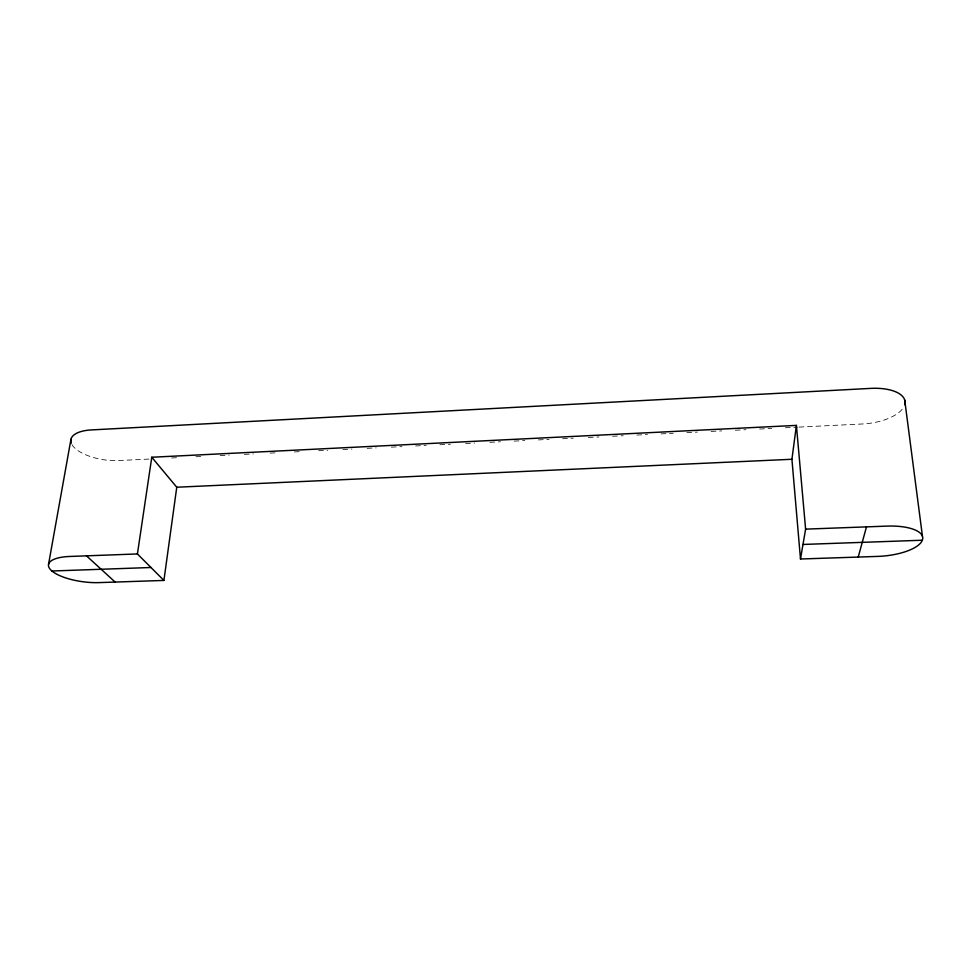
<?xml version="1.0" encoding="UTF-8"?>
<svg xmlns="http://www.w3.org/2000/svg" width="971" height="971" viewBox="0 0 971 971"><rect width="100%" height="100%" fill="white"/><g stroke="black" fill="none" stroke-linecap="round" stroke-linejoin="round"><path stroke-width="0.73" stroke-dasharray="4.86 3.64" d="M148.903 459.077L118.596 460.557A34.713 14.553 9.2 0 1 71.733 444.184M171.636 457.96L179.21 457.584M195.887 456.758L203.461 456.394M220.126 455.569L229.217 455.12M244.376 454.379L253.467 453.93M270.132 453.105L277.718 452.741M294.383 451.916L301.957 451.539M318.622 450.726L327.725 450.277M342.872 449.537L351.963 449.088M367.123 448.335L376.214 447.886M391.362 447.146L401.97 446.624M415.612 445.956L426.22 445.434M439.851 444.754L450.459 444.233M465.619 443.492L474.71 443.043M489.857 442.303L500.466 441.781M514.108 441.113L524.716 440.591M538.359 439.912L548.967 439.39M562.597 438.722L573.206 438.2M588.365 437.46L598.973 436.938M612.604 436.258L623.212 435.736M636.855 435.069L647.463 434.547M661.093 433.879L673.219 433.284M686.861 432.605L697.469 432.083M711.1 431.415L721.708 430.893M735.35 430.226L745.959 429.704M759.601 429.036L771.714 428.442M785.357 427.762L797.482 427.167M798.999 427.094L862.636 423.963A38.452 17.369 -7.2 0 0 903.746 407.019"/><path stroke-width="1.46" d="M800.492 559.005L805.614 529.134L886.96 526.112A40.394 14.832 -5.2 0 1 922.474 539.84A40.394 14.832 -5.2 0 1 877.65 556.407L800.492 559.005L791.923 459.271L796.402 425.395L151.779 457.244L137.421 553.943L163.917 580.427L176.758 487.224L151.779 457.244M48.55 564.272L70.956 439.28M858.23 557.063L866.472 526.865M176.758 487.224L791.923 459.271M137.421 553.943L69.621 556.468A36.315 12.307 7.6 0 0 51.572 570.693A36.315 12.307 7.6 0 0 99.018 582.612L163.917 580.427M51.924 571.009L150.991 567.501M802.993 544.452L922.341 540.228M86.455 555.837L115.148 582.066M904.717 400.076L922.45 536.308M796.402 425.395L805.614 529.134M904.729 404.664A38.452 17.369 -7.2 0 0 870.72 388.388L91.42 429.922A34.713 14.553 9.2 0 0 71.284 443.189"/></g></svg>
